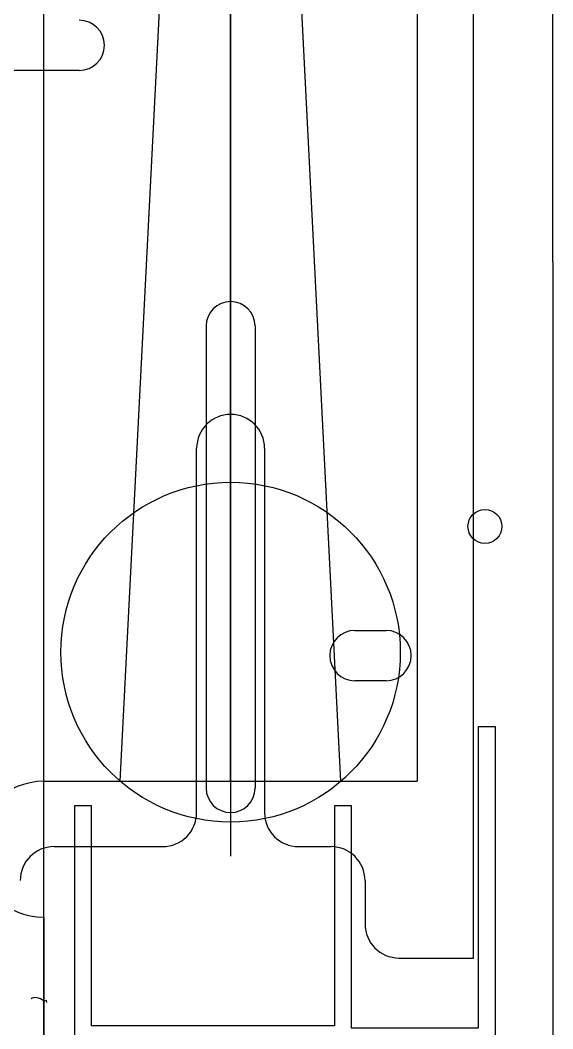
# Model space of a CAD drawing. Header units: inches. Extents: x -0.5 to 19.7, y 0 to 45.8.
# Drawn here: x 17.788 to 19.75, y 3.254 to 6.965 of the extents above; entities that cross this region are included whole.
import ezdxf

# ---------------------------------------------------------------- set-up
doc = ezdxf.new("R2010")
doc.units = ezdxf.units.IN
doc.header["$MEASUREMENT"] = 0
for name, color, linetype in [('6_125BIT_500DEP', 7, 'Continuous'), ('6A_125BIT_500DEP', 7, 'Continuous'), ('7A_1250BALL', 7, 'Continuous'), ('8_250BIT_500OUTLINE', 7, 'Continuous'), ('CONSTRUCTION', 7, 'Continuous'), ('DF_COMP', 7, 'Continuous')]:
    doc.layers.add(name, color=color, linetype=linetype)

msp = doc.modelspace()

# ---------------------------------------------------------------- linework, layer by layer
at = {"layer": '6_125BIT_500DEP', "linetype": 'Continuous'}
for p, q in [((18.4732, 5.84), (18.4732, 4.14)), ((18.6532, 5.84), (18.6532, 4.14))]:
    msp.add_line(p, q, dxfattribs=at)
for centre, start, end in [((18.5632, 5.84), 0, 180), ((18.5632, 4.14), 180, 0)]:
    msp.add_arc(centre, 0.09, start, end, dxfattribs=at)
at = {"layer": '6A_125BIT_500DEP', "linetype": 'Continuous'}
msp.add_circle((19.4999, 5.1025), 0.0625, dxfattribs=at)
at = {"layer": '7A_1250BALL', "linetype": 'Continuous'}
for p in [(18.157, 4.165), (18.5632, 4.165), (18.9694, 4.165)]:
    msp.add_line(p, (18.5632, 12.165), dxfattribs=at)
msp.add_circle((18.5632, 4.64), 0.625, dxfattribs=at)
at = {"layer": '8_250BIT_500OUTLINE', "linetype": 'Continuous'}
for p, q in [((19.2498, 45.5), (19.2499, 4.165)), ((17.8749, 4.165), (19.2499, 4.165)), ((17.8749, 3.665), (17.8749, 0))]:
    msp.add_line(p, q, dxfattribs=at)
msp.add_arc((17.8749, 3.915), 0.25, 90, 270, dxfattribs=at)
at = {"layer": 'CONSTRUCTION', "linetype": 'Continuous'}
msp.add_line((17.8749, 0), (17.8749, 8.5), dxfattribs=at)
at = {"layer": 'DF_COMP', "linetype": 'Continuous'}
for p, q in [((19.7499, 6.0766), (19.7499, 14.3266)), ((18.5626, 11.8891), (18.5626, 3.8891)), ((19.4582, 3.515), (19.4582, 7.675)), ((18.0057, 6.78), (17.7607, 6.78)), ((19.7499, 6.0766), (19.7499, 0)), ((18.4382, 4.0496), (18.4382, 5.39)), ((18.6882, 5.39), (18.6882, 4.0496)), ((19.0207, 4.72), (19.1357, 4.72)), ((19.1357, 4.535), (19.0207, 4.535)), ((19.5382, 4.365), (19.4752, 4.365)), ((19.4752, 4.365), (19.4752, 3.2575)), ((19.5382, 2.6975), (19.5382, 4.365)), ((19.7499, 4.3524), (19.7499, 0)), ((19.7499, 4.2499), (19.7499, 0)), ((18.0512, 4.075), (17.9882, 4.075)), ((17.9882, 4.075), (17.9882, 2.515)), ((18.0512, 3.265), (18.0512, 4.075)), ((19.0082, 4.075), (18.9452, 4.075)), ((18.9452, 4.075), (18.9452, 3.265)), ((19.0082, 3.2575), (19.0082, 4.075)), ((17.9132, 3.9246), (18.3132, 3.9246)), ((18.8132, 3.9246), (18.9332, 3.9246)), ((19.0582, 3.7996), (19.0582, 3.64)), ((19.1832, 3.515), (19.4582, 3.515)), ((17.832, 3.3675), (17.8285, 3.3651)), ((17.8402, 3.3695), (17.832, 3.3675)), ((17.8505, 3.3684), (17.8402, 3.3695)), ((17.8626, 3.3644), (17.8505, 3.3684)), ((17.8759, 3.3576), (17.8626, 3.3644)), ((17.8855, 3.3588), (17.8773, 3.3568)), ((17.8865, 3.3513), (17.8855, 3.3588)), ((18.9452, 3.265), (18.0512, 3.265)), ((19.4752, 3.2575), (19.0082, 3.2575))]:
    msp.add_line(p, q, dxfattribs=at)
for centre, radius, start, end in [((18.0057, 6.8725), 0.0925, 0, 90), ((18.0057, 6.8725), 0.0925, 270, 0), ((18.5632, 5.39), 0.125, 90, 180), ((18.5632, 5.39), 0.125, 0, 90), ((19.0207, 4.6275), 0.0925, 90, 180), ((19.1357, 4.6275), 0.0925, 0, 90), ((19.0207, 4.6275), 0.0925, 180, 270), ((19.1357, 4.6275), 0.0925, 270, 0), ((18.3132, 4.0496), 0.125, 270, 0), ((18.8132, 4.0496), 0.125, 180, 270), ((17.9132, 3.7996), 0.125, 90, 180), ((18.9332, 3.7996), 0.125, 0, 90), ((19.1832, 3.64), 0.125, 180, 270)]:
    msp.add_arc(centre, radius, start, end, dxfattribs=at)

doc.saveas('drawing.dxf')
